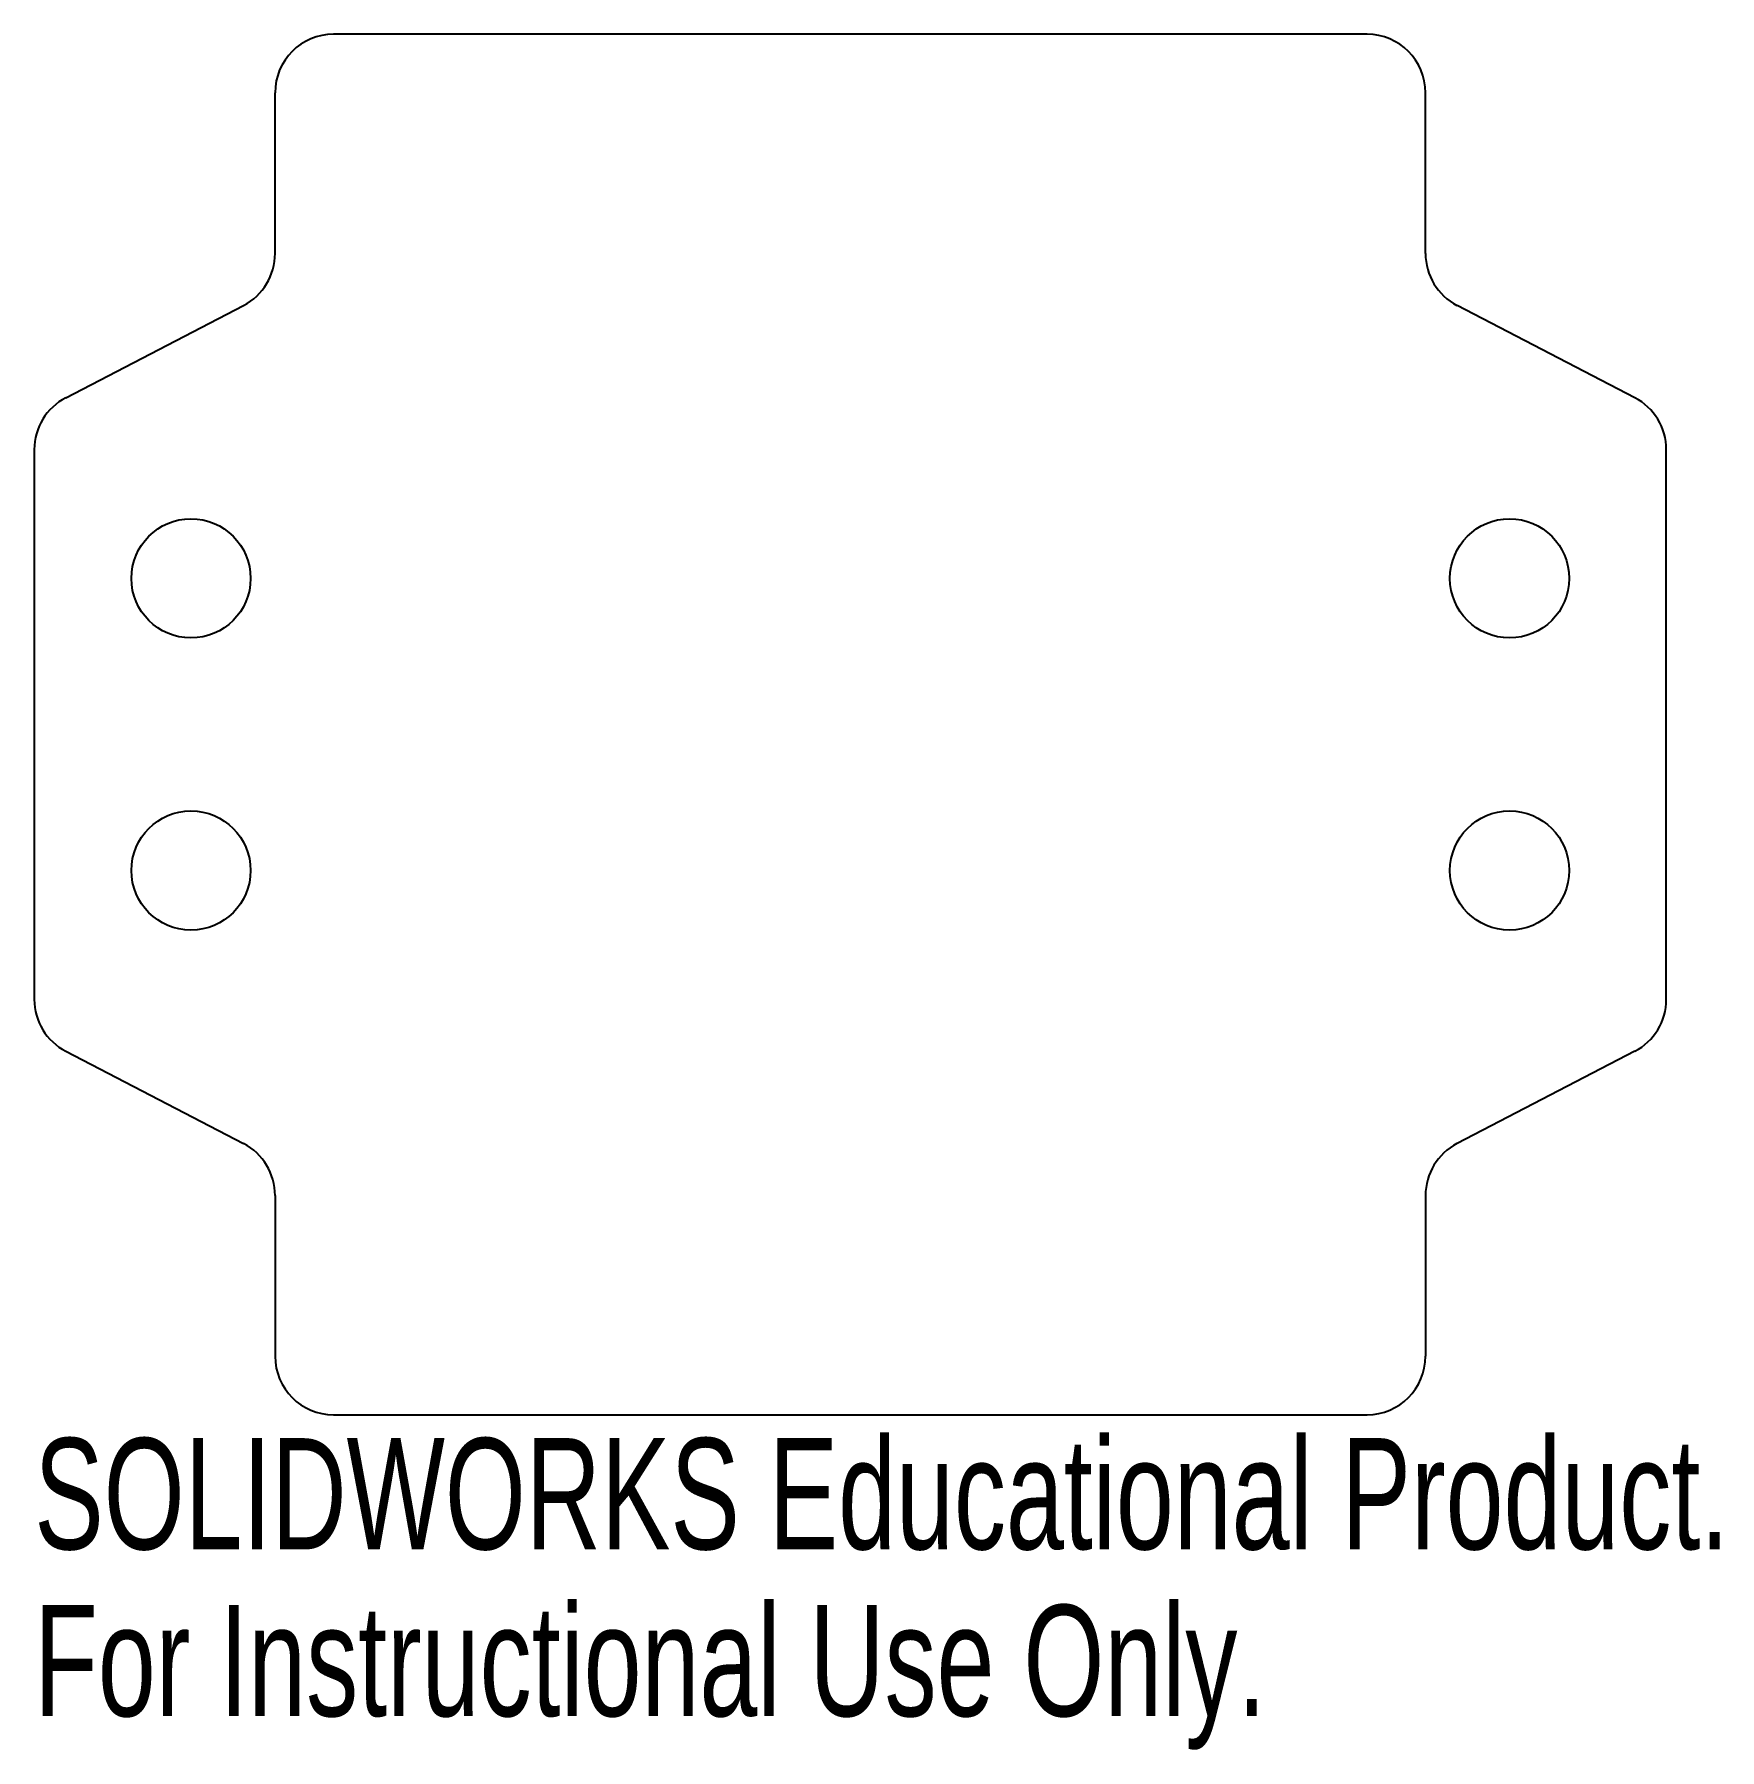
# Model space of a CAD drawing. Header units: inches. Extents: x -1.4 to 1.49, y -1.75 to 1.18.
import ezdxf

# ---------------------------------------------------------------- set-up
doc = ezdxf.new("R2010")
doc.units = ezdxf.units.IN
doc.header["$MEASUREMENT"] = 0
doc.styles.add('SLDTEXTSTYLE0', font='TXT', dxfattribs={"width": 0.7})

msp = doc.modelspace()

# ---------------------------------------------------------------- linework, layer by layer
at = {"color": 7, "linetype": 'Continuous', "lineweight": 25}
for p, q in [((0.8845, 1.1811), (-0.8845, 1.1811)), ((-0.9845, 0.806), (-0.9845, 1.0811)), ((0.9845, 0.806), (0.9845, 1.0811)), ((-1.3427, 0.5591), (-1.0384, 0.7173)), ((1.3427, 0.5591), (1.0384, 0.7173)), ((-1.3966, 0.4704), (-1.3966, -0.4704)), ((1.3966, -0.4704), (1.3966, 0.4704)), ((-1.3427, -0.5591), (-1.0384, -0.7173)), ((1.3427, -0.5591), (1.0384, -0.7173)), ((-0.9845, -0.806), (-0.9845, -1.0811)), ((0.9845, -0.806), (0.9845, -1.0811)), ((-0.8845, -1.1811), (0.8845, -1.1811))]:
    msp.add_line(p, q, dxfattribs=at)
for centre in [(-1.1284, 0.2501), (1.1284, 0.2501), (-1.1284, -0.2499), (1.1284, -0.2499)]:
    msp.add_circle(centre, 0.102, dxfattribs=at)
for centre, start, end in [((-0.8845, 1.0811), 90, 180), ((0.8845, 1.0811), 0, 90), ((-1.0845, 0.806), 297.4694, 0), ((1.0845, 0.806), 180, 242.5306), ((-1.2966, 0.4704), 117.4694, 180), ((1.2966, 0.4704), 0, 62.5306), ((-1.2966, -0.4704), 180, 242.5306), ((1.2966, -0.4704), 297.4694, 0), ((-1.0845, -0.806), 0, 62.5306), ((1.0845, -0.806), 117.4694, 180), ((-0.8845, -1.0811), 180, 270), ((0.8845, -1.0811), 270, 0)]:
    msp.add_arc(centre, 0.1, start, end, dxfattribs=at)

# ---------------------------------------------------------------- texts
at = {"color": 7, "linetype": 'Continuous', "char_height": 0.1903, "attachment_point": 1, "style": 'SLDTEXTSTYLE0'}
for s, insert in [('SOLIDWORKS Educational Product.', (-1.3966, -1.2212)), ('For Instructional Use Only.', (-1.3966, -1.5067))]:
    msp.add_mtext(s, dxfattribs=dict(at, insert=insert))

doc.saveas('drawing.dxf')
